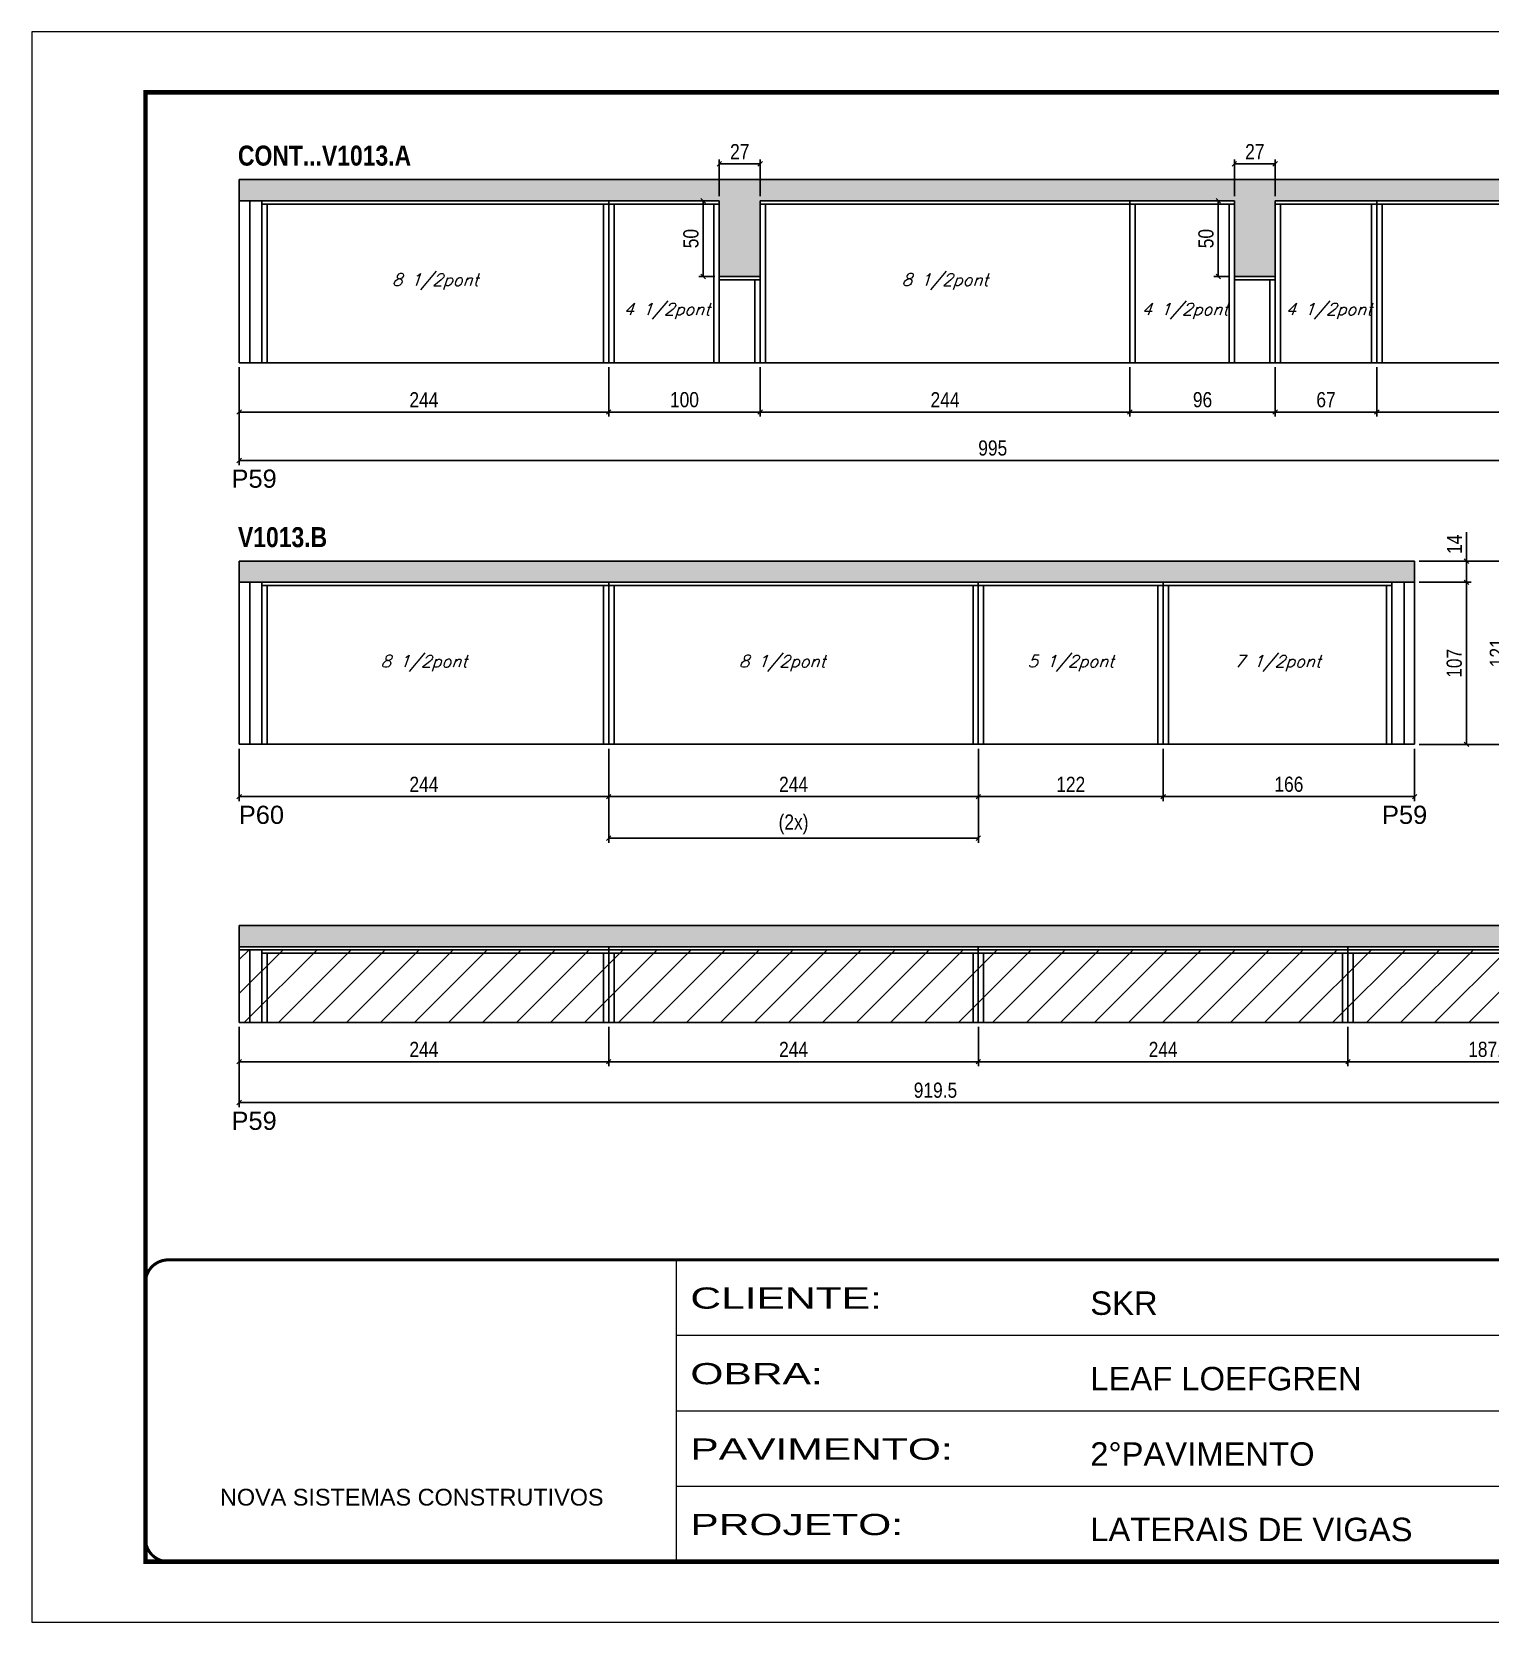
# Model space of a CAD drawing. Extents: x 3309 to 9563, y -2522 to 14608.
# Drawn here: x 8078 to 9041, y 10112 to 11162 of the extents above; entities that cross this region are included whole.
import ezdxf

# ---------------------------------------------------------------- set-up
doc = ezdxf.new("R2010")
doc.units = 0
doc.linetypes.add('CONTINUO', pattern=[0])
doc.linetypes.add('DASHED', pattern=[0.75, 0.5, -0.25])
for name, color, linetype in [('5', 5, 'Continuous'), ('COTA', 241, 'Continuous'), ('NOMENCLATURA', 7, 'Continuous'), ('Painéis', 200, 'Continuous'), ('SARR_2.2x7', 40, 'Continuous'), ('SARR_3.5x7', 81, 'Continuous'), ('texto', 7, 'Continuous')]:
    doc.layers.add(name, color=color, linetype=linetype)
for name, color, linetype, lineweight in [('Folhas', 255, 'Continuous', 9), ('Hachura', 251, 'Continuous', 9), ('SARRAFO DE PRESSAO', 251, 'DASHED', 9)]:
    doc.layers.add(name, color=color, linetype=linetype, lineweight=lineweight)
doc.styles.add('ARIAL', font='arial.ttf')
doc.styles.add('COTA TECNICA', font='techl___.ttf', dxfattribs={"height": 10})
doc.styles.add('Romans', font='romans.shx')
doc.styles.get("Standard").update_dxf_attribs({"font": 'arial.ttf'})
doc.styles.add('TECNICA', font='techb___.ttf', dxfattribs={"height": 10})
doc.styles.add('Tecnologia', font='')
doc.styles.get('Tecnologia').set_extended_font_data('Forgotten Futurist')
doc.dimstyles.new('PAINEL', dxfattribs={"dimtxt": 10, "dimasz": 3, "dimexe": 3, "dimexo": 3, "dimgap": 3, "dimtad": 1, "dimdec": 1, "dimzin": 12, "dimdsep": 46, "dimtxsty": 'COTA TECNICA', "dimblk1": 'OBLIQUE', "dimblk2": 'OBLIQUE', "dimsah": 1, "dimcen": 0.9, "dimclrd": 4, "dimclre": 4, "dimclrt": 240, "dimadec": 1, "dimazin": 3, "dimtfac": 1, "dimtdec": 1, "dimtmove": 0, "dimatfit": 3, "dimfxl": 1, "dimtolj": 1, "dimtzin": 12, "dimarcsym": 0})

# ---------------------------------------------------------------- blocks, each defined once
blk = doc.blocks.new('9999999999')
at = {"color": 30, "linetype": 'CONTINUO'}
for p, q in [((98564.6, 34230.2), (98564.6, 34429.4)), ((98564.6, 34379.6), (99584, 34379.6)), ((98564.6, 34329.8), (99488, 34329.8)), ((98564.6, 34280), (99488, 34280))]:
    blk.add_line(p, q, dxfattribs=at)
at = {"color": 30, "linetype": 'CONTINUO', "const_width": 2}
blk.add_lwpolyline([(99584, 34230.2), (99584, 34414.4, 0.414214), (99569, 34429.4), (98229, 34429.4, 0.414214), (98214, 34414.4), (98214, 34245.2, 0.414214), (98229, 34230.2), (99584, 34230.2)], format="xyb", dxfattribs=at)
at = {"layer": 'Folhas'}
blk.add_lwpolyline([(98139, 34190.2), (99624, 34190.2), (99624, 35240.2), (98139, 35240.2)], close=True, dxfattribs=at)
at = {"layer": 'Folhas', "color": 30, "const_width": 3}
blk.add_lwpolyline([(98214, 34230.2), (99584, 34230.2), (99584, 35200.2), (98214, 35200.2)], close=True, dxfattribs=at)
at = {"color": 7, "linetype": 'Continuous', "ltscale": 5, "style": 'ARIAL'}
for s, height, p in [('SKR', 15.48, (98837.7, 34393.1)), ('LEAF LOEFGREN', 15.483, (98837.7, 34343.3)), ('2°PAVIMENTO', 15.483, (98837.7, 34293.5)), ('NOVA SISTEMAS CONSTRUTIVOS', 11.059, (98263.2, 34267.2)), ('LATERAIS DE VIGAS', 15.483, (98837.7, 34243.7))]:
    blk.add_text(s, height=height, dxfattribs=at).set_placement(p)
at = {"layer": 'Folhas', "color": 7, "style": 'Tecnologia', "width": 1.5}
for s, p in [('CLIENTE:', (98573.7, 34397.2)), ('OBRA:', (98573.7, 34347.3)), ('PAVIMENTO:', (98573.7, 34297.5)), ('PROJETO:', (98573.7, 34247.7))]:
    blk.add_text(s, height=14, dxfattribs=at).set_placement(p)
blk = doc.blocks.new('_Oblique')
at = {"color": 0, "linetype": 'ByBlock', "lineweight": -2}
blk.add_line((-0.5, -0.5), (0.5, 0.5), dxfattribs=at)
blk = doc.blocks.new('*D434')
at = {"layer": 'COTA', "color": 4, "lineweight": -2, "transparency": 16777216}
for p, q in [((8214.7, 10940.7), (8214.7, 10908.1)), ((8458.7, 10940.7), (8458.7, 10908.1)), ((8214.7, 10911.1), (8458.7, 10911.1))]:
    blk.add_line(p, q, dxfattribs=at)
at = {"layer": 'Defpoints', "color": 0, "transparency": 16777216}
for p in [(8214.7, 10943.7), (8458.7, 10943.7), (8458.7, 10911.1)]:
    blk.add_point(p, dxfattribs=at)
at = {"layer": 'COTA', "color": 4, "lineweight": -2, "transparency": 16777216, "xscale": 3, "yscale": 3, "zscale": 3, "rotation": 180}
blk.add_blockref('_Oblique', (8214.7, 10911.1), dxfattribs=at)
at = {"layer": 'COTA', "color": 4, "lineweight": -2, "transparency": 16777216, "xscale": 3, "yscale": 3, "zscale": 3}
blk.add_blockref('_Oblique', (8458.7, 10911.1), dxfattribs=at)
at = {"layer": 'COTA', "color": 240, "transparency": 16777216, "insert": (8336.7, 10919.2), "char_height": 10, "attachment_point": 5, "style": 'COTA TECNICA'}
blk.add_mtext('\\A1;244', dxfattribs=at)
blk = doc.blocks.new('*D435')
at = {"layer": 'COTA', "color": 4, "lineweight": -2, "transparency": 16777216}
for p, q in [((8458.7, 10940.7), (8458.7, 10908.1)), ((8558.7, 10940.7), (8558.7, 10908.1)), ((8458.7, 10911.1), (8558.7, 10911.1))]:
    blk.add_line(p, q, dxfattribs=at)
at = {"layer": 'Defpoints', "color": 0, "transparency": 16777216}
for p in [(8458.7, 10943.7), (8558.7, 10943.7), (8558.7, 10911.1)]:
    blk.add_point(p, dxfattribs=at)
at = {"layer": 'COTA', "color": 4, "lineweight": -2, "transparency": 16777216, "xscale": 3, "yscale": 3, "zscale": 3, "rotation": 180}
blk.add_blockref('_Oblique', (8458.7, 10911.1), dxfattribs=at)
at = {"layer": 'COTA', "color": 4, "lineweight": -2, "transparency": 16777216, "xscale": 3, "yscale": 3, "zscale": 3}
blk.add_blockref('_Oblique', (8558.7, 10911.1), dxfattribs=at)
at = {"layer": 'COTA', "color": 240, "transparency": 16777216, "insert": (8508.7, 10919.2), "char_height": 10, "attachment_point": 5, "style": 'COTA TECNICA'}
blk.add_mtext('\\A1;100', dxfattribs=at)
blk = doc.blocks.new('*D436')
at = {"layer": 'COTA', "color": 4, "lineweight": -2, "transparency": 16777216}
for p, q in [((8558.7, 10940.7), (8558.7, 10908.1)), ((8802.7, 10940.7), (8802.7, 10908.1)), ((8558.7, 10911.1), (8802.7, 10911.1))]:
    blk.add_line(p, q, dxfattribs=at)
at = {"layer": 'Defpoints', "color": 0, "transparency": 16777216}
for p in [(8558.7, 10943.7), (8802.7, 10943.7), (8802.7, 10911.1)]:
    blk.add_point(p, dxfattribs=at)
at = {"layer": 'COTA', "color": 4, "lineweight": -2, "transparency": 16777216, "xscale": 3, "yscale": 3, "zscale": 3, "rotation": 180}
blk.add_blockref('_Oblique', (8558.7, 10911.1), dxfattribs=at)
at = {"layer": 'COTA', "color": 4, "lineweight": -2, "transparency": 16777216, "xscale": 3, "yscale": 3, "zscale": 3}
blk.add_blockref('_Oblique', (8802.7, 10911.1), dxfattribs=at)
at = {"layer": 'COTA', "color": 240, "transparency": 16777216, "insert": (8680.7, 10919.2), "char_height": 10, "attachment_point": 5, "style": 'COTA TECNICA'}
blk.add_mtext('\\A1;244', dxfattribs=at)
blk = doc.blocks.new('*D437')
at = {"layer": 'COTA', "color": 4, "lineweight": -2, "transparency": 16777216}
for p, q in [((8802.7, 10940.7), (8802.7, 10908.1)), ((8898.7, 10940.7), (8898.7, 10908.1)), ((8802.7, 10911.1), (8898.7, 10911.1))]:
    blk.add_line(p, q, dxfattribs=at)
at = {"layer": 'Defpoints', "color": 0, "transparency": 16777216}
for p in [(8802.7, 10943.7), (8898.7, 10943.7), (8898.7, 10911.1)]:
    blk.add_point(p, dxfattribs=at)
at = {"layer": 'COTA', "color": 4, "lineweight": -2, "transparency": 16777216, "xscale": 3, "yscale": 3, "zscale": 3, "rotation": 180}
blk.add_blockref('_Oblique', (8802.7, 10911.1), dxfattribs=at)
at = {"layer": 'COTA', "color": 4, "lineweight": -2, "transparency": 16777216, "xscale": 3, "yscale": 3, "zscale": 3}
blk.add_blockref('_Oblique', (8898.7, 10911.1), dxfattribs=at)
at = {"layer": 'COTA', "color": 240, "transparency": 16777216, "insert": (8850.7, 10919.2), "char_height": 10, "attachment_point": 5, "style": 'COTA TECNICA'}
blk.add_mtext('\\A1;96', dxfattribs=at)
blk = doc.blocks.new('*D438')
at = {"layer": 'COTA', "color": 4, "lineweight": -2, "transparency": 16777216}
for p, q in [((8898.7, 10940.7), (8898.7, 10908.1)), ((8965.7, 10940.7), (8965.7, 10908.1)), ((8898.7, 10911.1), (8965.7, 10911.1))]:
    blk.add_line(p, q, dxfattribs=at)
at = {"layer": 'Defpoints', "color": 0, "transparency": 16777216}
for p in [(8898.7, 10943.7), (8965.7, 10943.7), (8965.7, 10911.1)]:
    blk.add_point(p, dxfattribs=at)
at = {"layer": 'COTA', "color": 4, "lineweight": -2, "transparency": 16777216, "xscale": 3, "yscale": 3, "zscale": 3, "rotation": 180}
blk.add_blockref('_Oblique', (8898.7, 10911.1), dxfattribs=at)
at = {"layer": 'COTA', "color": 4, "lineweight": -2, "transparency": 16777216, "xscale": 3, "yscale": 3, "zscale": 3}
blk.add_blockref('_Oblique', (8965.7, 10911.1), dxfattribs=at)
at = {"layer": 'COTA', "color": 240, "transparency": 16777216, "insert": (8932.2, 10919.2), "char_height": 10, "attachment_point": 5, "style": 'COTA TECNICA'}
blk.add_mtext('\\A1;67', dxfattribs=at)
blk = doc.blocks.new('*D439')
at = {"layer": 'COTA', "color": 4, "lineweight": -2, "transparency": 16777216}
for p, q in [((8965.7, 10940.7), (8965.7, 10908.1)), ((9209.7, 10940.7), (9209.7, 10908.1)), ((8965.7, 10911.1), (9209.7, 10911.1))]:
    blk.add_line(p, q, dxfattribs=at)
at = {"layer": 'Defpoints', "color": 0, "transparency": 16777216}
for p in [(8965.7, 10943.7), (9209.7, 10943.7), (9209.7, 10911.1)]:
    blk.add_point(p, dxfattribs=at)
at = {"layer": 'COTA', "color": 4, "lineweight": -2, "transparency": 16777216, "xscale": 3, "yscale": 3, "zscale": 3, "rotation": 180}
blk.add_blockref('_Oblique', (8965.7, 10911.1), dxfattribs=at)
at = {"layer": 'COTA', "color": 4, "lineweight": -2, "transparency": 16777216, "xscale": 3, "yscale": 3, "zscale": 3}
blk.add_blockref('_Oblique', (9209.7, 10911.1), dxfattribs=at)
at = {"layer": 'COTA', "color": 240, "transparency": 16777216, "insert": (9087.7, 10919.2), "char_height": 10, "attachment_point": 5, "style": 'COTA TECNICA'}
blk.add_mtext('\\A1;244', dxfattribs=at)
blk = doc.blocks.new('*D440')
at = {"layer": 'COTA', "color": 4, "lineweight": -2, "transparency": 16777216}
for p, q in [((8214.7, 10940.7), (8214.7, 10876.1)), ((9209.7, 10940.7), (9209.7, 10876.1)), ((9209.7, 10879.1), (8214.7, 10879.1))]:
    blk.add_line(p, q, dxfattribs=at)
at = {"layer": 'Defpoints', "color": 0, "transparency": 16777216}
for p in [(8214.7, 10943.7), (9209.7, 10943.7), (8214.7, 10879.1)]:
    blk.add_point(p, dxfattribs=at)
at = {"layer": 'COTA', "color": 4, "lineweight": -2, "transparency": 16777216, "xscale": 3, "yscale": 3, "zscale": 3, "rotation": 180}
blk.add_blockref('_Oblique', (8214.7, 10879.1), dxfattribs=at)
at = {"layer": 'COTA', "color": 4, "lineweight": -2, "transparency": 16777216, "xscale": 3, "yscale": 3, "zscale": 3}
blk.add_blockref('_Oblique', (9209.7, 10879.1), dxfattribs=at)
at = {"layer": 'COTA', "color": 240, "transparency": 16777216, "insert": (8712.2, 10887.3), "char_height": 10, "attachment_point": 5, "style": 'COTA TECNICA'}
blk.add_mtext('\\A1;995', dxfattribs=at)
blk = doc.blocks.new('*D444')
at = {"layer": 'COTA', "color": 4, "lineweight": -2, "transparency": 16777216}
for p, q in [((8531.7, 11053.6), (8531.7, 11077.9)), ((8558.7, 11053.6), (8558.7, 11077.9)), ((8531.7, 11074.9), (8558.7, 11074.9))]:
    blk.add_line(p, q, dxfattribs=at)
at = {"layer": 'Defpoints', "color": 0, "transparency": 16777216}
for p in [(8558.7, 11074.9), (8531.7, 11050.6), (8558.7, 11050.6)]:
    blk.add_point(p, dxfattribs=at)
at = {"layer": 'COTA', "color": 4, "lineweight": -2, "transparency": 16777216, "xscale": 3, "yscale": 3, "zscale": 3, "rotation": 180}
blk.add_blockref('_Oblique', (8531.7, 11074.9), dxfattribs=at)
at = {"layer": 'COTA', "color": 4, "lineweight": -2, "transparency": 16777216, "xscale": 3, "yscale": 3, "zscale": 3}
blk.add_blockref('_Oblique', (8558.7, 11074.9), dxfattribs=at)
at = {"layer": 'COTA', "color": 240, "transparency": 16777216, "insert": (8545.2, 11083), "char_height": 10, "attachment_point": 5, "style": 'COTA TECNICA'}
blk.add_mtext('\\A1;27', dxfattribs=at)
blk = doc.blocks.new('*D445')
at = {"layer": 'COTA', "color": 4, "lineweight": -2, "transparency": 16777216}
for p, q in [((8528.7, 11050.6), (8518.1, 11050.6)), ((8521.1, 11050.6), (8521.1, 11000.6)), ((8528.7, 11000.6), (8518.1, 11000.6))]:
    blk.add_line(p, q, dxfattribs=at)
at = {"layer": 'Defpoints', "color": 0, "transparency": 16777216}
for p in [(8531.7, 11050.6), (8521.1, 11000.6), (8531.7, 11000.6)]:
    blk.add_point(p, dxfattribs=at)
at = {"layer": 'COTA', "color": 4, "lineweight": -2, "transparency": 16777216, "xscale": 3, "yscale": 3, "zscale": 3}
for p, rotation in [((8521.1, 11050.6), 90), ((8521.1, 11000.6), 270)]:
    blk.add_blockref('_Oblique', p, dxfattribs=dict(at, rotation=rotation))
at = {"layer": 'COTA', "color": 240, "transparency": 16777216, "insert": (8513, 11025.6), "char_height": 10, "attachment_point": 5, "rotation": 90, "style": 'COTA TECNICA'}
blk.add_mtext('\\A1;50', dxfattribs=at)
blk = doc.blocks.new('*D446')
at = {"layer": 'COTA', "color": 4, "lineweight": -2, "transparency": 16777216}
for p, q in [((8871.7, 11053.6), (8871.7, 11077.9)), ((8898.7, 11053.6), (8898.7, 11077.9)), ((8871.7, 11074.9), (8898.7, 11074.9))]:
    blk.add_line(p, q, dxfattribs=at)
at = {"layer": 'Defpoints', "color": 0, "transparency": 16777216}
for p in [(8898.7, 11074.9), (8871.7, 11050.6), (8898.7, 11050.6)]:
    blk.add_point(p, dxfattribs=at)
at = {"layer": 'COTA', "color": 4, "lineweight": -2, "transparency": 16777216, "xscale": 3, "yscale": 3, "zscale": 3, "rotation": 180}
blk.add_blockref('_Oblique', (8871.7, 11074.9), dxfattribs=at)
at = {"layer": 'COTA', "color": 4, "lineweight": -2, "transparency": 16777216, "xscale": 3, "yscale": 3, "zscale": 3}
blk.add_blockref('_Oblique', (8898.7, 11074.9), dxfattribs=at)
at = {"layer": 'COTA', "color": 240, "transparency": 16777216, "insert": (8885.2, 11083), "char_height": 10, "attachment_point": 5, "style": 'COTA TECNICA'}
blk.add_mtext('\\A1;27', dxfattribs=at)
blk = doc.blocks.new('*D447')
at = {"layer": 'COTA', "color": 4, "lineweight": -2, "transparency": 16777216}
for p, q in [((8868.7, 11050.6), (8858.1, 11050.6)), ((8861.1, 11050.6), (8861.1, 11000.6)), ((8868.7, 11000.6), (8858.1, 11000.6))]:
    blk.add_line(p, q, dxfattribs=at)
at = {"layer": 'Defpoints', "color": 0, "transparency": 16777216}
for p in [(8871.7, 11050.6), (8861.1, 11000.6), (8871.7, 11000.6)]:
    blk.add_point(p, dxfattribs=at)
at = {"layer": 'COTA', "color": 4, "lineweight": -2, "transparency": 16777216, "xscale": 3, "yscale": 3, "zscale": 3}
for p, rotation in [((8861.1, 11050.6), 90), ((8861.1, 11000.6), 270)]:
    blk.add_blockref('_Oblique', p, dxfattribs=dict(at, rotation=rotation))
at = {"layer": 'COTA', "color": 240, "transparency": 16777216, "insert": (8853, 11025.6), "char_height": 10, "attachment_point": 5, "rotation": 90, "style": 'COTA TECNICA'}
blk.add_mtext('\\A1;50', dxfattribs=at)
blk = doc.blocks.new('*D448')
at = {"layer": 'COTA', "color": 4, "linetype": 'ByBlock', "lineweight": -2, "transparency": 16777216}
for p, q in [((8214.7, 10688.7), (8214.7, 10654.2)), ((8458.7, 10688.7), (8458.7, 10654.2)), ((8458.7, 10657.2), (8214.7, 10657.2))]:
    blk.add_line(p, q, dxfattribs=at)
at = {"layer": 'Defpoints', "color": 0, "linetype": 'ByBlock', "transparency": 16777216}
for p in [(8214.7, 10691.7), (8458.7, 10691.7), (8214.7, 10657.2)]:
    blk.add_point(p, dxfattribs=at)
at = {"layer": 'COTA', "color": 4, "linetype": 'ByBlock', "lineweight": -2, "transparency": 16777216, "xscale": 3, "yscale": 3, "zscale": 3, "rotation": 180}
blk.add_blockref('_Oblique', (8214.7, 10657.2), dxfattribs=at)
at = {"layer": 'COTA', "color": 4, "linetype": 'ByBlock', "lineweight": -2, "transparency": 16777216, "xscale": 3, "yscale": 3, "zscale": 3}
blk.add_blockref('_Oblique', (8458.7, 10657.2), dxfattribs=at)
at = {"layer": 'COTA', "color": 240, "linetype": 'ByBlock', "transparency": 16777216, "insert": (8336.7, 10665.3), "char_height": 10, "attachment_point": 5, "style": 'COTA TECNICA'}
blk.add_mtext('\\A1;244', dxfattribs=at)
blk = doc.blocks.new('*D449')
at = {"layer": 'COTA', "color": 4, "lineweight": -2, "transparency": 16777216}
for p, q in [((8458.7, 10688.7), (8458.7, 10654.2)), ((8702.7, 10688.7), (8702.7, 10654.2)), ((8458.7, 10657.2), (8702.7, 10657.2))]:
    blk.add_line(p, q, dxfattribs=at)
at = {"layer": 'Defpoints', "color": 0, "transparency": 16777216}
for p in [(8458.7, 10691.7, 0), (8702.7, 10691.7, 0), (8702.7, 10657.2)]:
    blk.add_point(p, dxfattribs=at)
at = {"layer": 'COTA', "color": 4, "lineweight": -2, "transparency": 16777216, "xscale": 3, "yscale": 3, "zscale": 3, "rotation": 180}
blk.add_blockref('_Oblique', (8458.7, 10657.2), dxfattribs=at)
at = {"layer": 'COTA', "color": 4, "lineweight": -2, "transparency": 16777216, "xscale": 3, "yscale": 3, "zscale": 3}
blk.add_blockref('_Oblique', (8702.7, 10657.2), dxfattribs=at)
at = {"layer": 'COTA', "color": 240, "transparency": 16777216, "insert": (8580.7, 10665.3), "char_height": 10, "attachment_point": 5, "style": 'COTA TECNICA'}
blk.add_mtext('\\A1;244', dxfattribs=at)
blk = doc.blocks.new('*D450')
at = {"layer": 'COTA', "color": 4, "lineweight": -2, "transparency": 16777216}
for p, q in [((8993.7, 10812.7), (9056.4, 10812.7)), ((9053.4, 10812.7), (9053.4, 10691.7)), ((8993.7, 10691.7), (9056.4, 10691.7))]:
    blk.add_line(p, q, dxfattribs=at)
at = {"layer": 'Defpoints', "color": 0, "transparency": 16777216}
for p in [(8990.7, 10812.7, 0), (8990.7, 10691.7, 0), (9053.4, 10691.7)]:
    blk.add_point(p, dxfattribs=at)
at = {"layer": 'COTA', "color": 4, "lineweight": -2, "transparency": 16777216, "xscale": 3, "yscale": 3, "zscale": 3}
for p, rotation in [((9053.4, 10812.7), 90), ((9053.4, 10691.7), 270)]:
    blk.add_blockref('_Oblique', p, dxfattribs=dict(at, rotation=rotation))
at = {"layer": 'COTA', "color": 240, "transparency": 16777216, "insert": (9045.3, 10752.2), "char_height": 10, "attachment_point": 5, "rotation": 90, "style": 'COTA TECNICA'}
blk.add_mtext('\\A1;121', dxfattribs=at)
blk = doc.blocks.new('*D451')
at = {"layer": 'COTA', "color": 4, "lineweight": -2, "transparency": 16777216}
for p, q in [((8702.7, 10688.7), (8702.7, 10654.2)), ((8824.7, 10688.7), (8824.7, 10654.2)), ((8702.7, 10657.2), (8824.7, 10657.2))]:
    blk.add_line(p, q, dxfattribs=at)
at = {"layer": 'Defpoints', "color": 0, "transparency": 16777216}
for p in [(8702.7, 10691.7, 0), (8824.7, 10691.7, 0), (8824.7, 10657.2)]:
    blk.add_point(p, dxfattribs=at)
at = {"layer": 'COTA', "color": 4, "lineweight": -2, "transparency": 16777216, "xscale": 3, "yscale": 3, "zscale": 3, "rotation": 180}
blk.add_blockref('_Oblique', (8702.7, 10657.2), dxfattribs=at)
at = {"layer": 'COTA', "color": 4, "lineweight": -2, "transparency": 16777216, "xscale": 3, "yscale": 3, "zscale": 3}
blk.add_blockref('_Oblique', (8824.7, 10657.2), dxfattribs=at)
at = {"layer": 'COTA', "color": 240, "transparency": 16777216, "insert": (8763.7, 10665.3), "char_height": 10, "attachment_point": 5, "style": 'COTA TECNICA'}
blk.add_mtext('\\A1;122', dxfattribs=at)
blk = doc.blocks.new('*D452')
at = {"layer": 'COTA', "color": 4, "lineweight": -2, "transparency": 16777216}
for p, q in [((8993.7, 10798.7), (9028, 10798.7)), ((9025, 10798.7), (9025, 10691.7)), ((8993.7, 10691.7), (9028, 10691.7))]:
    blk.add_line(p, q, dxfattribs=at)
at = {"layer": 'Defpoints', "color": 0, "transparency": 16777216}
for p in [(8990.7, 10798.7, 0), (8990.7, 10691.7, 0), (9025, 10691.7)]:
    blk.add_point(p, dxfattribs=at)
at = {"layer": 'COTA', "color": 4, "lineweight": -2, "transparency": 16777216, "xscale": 3, "yscale": 3, "zscale": 3}
for p, rotation in [((9025, 10798.7), 90), ((9025, 10691.7), 270)]:
    blk.add_blockref('_Oblique', p, dxfattribs=dict(at, rotation=rotation))
at = {"layer": 'COTA', "color": 240, "transparency": 16777216, "insert": (9016.9, 10745.2), "char_height": 10, "attachment_point": 5, "rotation": 90, "style": 'COTA TECNICA'}
blk.add_mtext('\\A1;107', dxfattribs=at)
blk = doc.blocks.new('*D453')
at = {"layer": 'COTA', "color": 4, "lineweight": -2, "transparency": 16777216}
for p, q in [((9025, 10812.7), (9025, 10831.8)), ((8993.7, 10812.7), (9028, 10812.7)), ((9025, 10798.7), (9025, 10812.7)), ((8993.7, 10798.7), (9028, 10798.7))]:
    blk.add_line(p, q, dxfattribs=at)
at = {"layer": 'Defpoints', "color": 0, "transparency": 16777216}
for p in [(8990.7, 10812.7, 0), (9025, 10812.7), (8990.7, 10798.7, 0)]:
    blk.add_point(p, dxfattribs=at)
at = {"layer": 'COTA', "color": 4, "lineweight": -2, "transparency": 16777216, "xscale": 3, "yscale": 3, "zscale": 3}
for p, rotation in [((9025, 10812.7), 90), ((9025, 10798.7), 270)]:
    blk.add_blockref('_Oblique', p, dxfattribs=dict(at, rotation=rotation))
at = {"layer": 'COTA', "color": 240, "transparency": 16777216, "insert": (9017, 10823.8), "char_height": 10, "attachment_point": 5, "rotation": 90, "style": 'COTA TECNICA'}
blk.add_mtext('\\A1;14', dxfattribs=at)
blk = doc.blocks.new('*D454')
at = {"layer": 'COTA', "color": 4, "lineweight": -2, "transparency": 16777216}
for p, q in [((8458.7, 10688.7), (8458.7, 10626.7)), ((8702.7, 10688.7), (8702.7, 10626.7)), ((8458.7, 10629.7), (8702.7, 10629.7))]:
    blk.add_line(p, q, dxfattribs=at)
at = {"layer": 'Defpoints', "color": 0, "transparency": 16777216}
for p in [(8458.7, 10691.7), (8702.7, 10691.7), (8702.7, 10629.7)]:
    blk.add_point(p, dxfattribs=at)
at = {"layer": 'COTA', "color": 4, "lineweight": -2, "transparency": 16777216, "xscale": 3, "yscale": 3, "zscale": 3, "rotation": 180}
blk.add_blockref('_Oblique', (8458.7, 10629.7), dxfattribs=at)
at = {"layer": 'COTA', "color": 4, "lineweight": -2, "transparency": 16777216, "xscale": 3, "yscale": 3, "zscale": 3}
blk.add_blockref('_Oblique', (8702.7, 10629.7), dxfattribs=at)
at = {"layer": 'COTA', "color": 240, "transparency": 16777216, "insert": (8580.7, 10638.9), "char_height": 10, "attachment_point": 5, "style": 'COTA TECNICA'}
blk.add_mtext('\\A1;(2x)', dxfattribs=at)
blk = doc.blocks.new('*D455')
at = {"layer": 'COTA', "color": 4, "lineweight": -2, "transparency": 16777216}
for p, q in [((8824.7, 10688.7), (8824.7, 10654.2)), ((8990.7, 10688.7), (8990.7, 10654.2)), ((8824.7, 10657.2), (8990.7, 10657.2))]:
    blk.add_line(p, q, dxfattribs=at)
at = {"layer": 'Defpoints', "color": 0, "transparency": 16777216}
for p in [(8824.7, 10691.7), (8990.7, 10691.7), (8990.7, 10657.2)]:
    blk.add_point(p, dxfattribs=at)
at = {"layer": 'COTA', "color": 4, "lineweight": -2, "transparency": 16777216, "xscale": 3, "yscale": 3, "zscale": 3, "rotation": 180}
blk.add_blockref('_Oblique', (8824.7, 10657.2), dxfattribs=at)
at = {"layer": 'COTA', "color": 4, "lineweight": -2, "transparency": 16777216, "xscale": 3, "yscale": 3, "zscale": 3}
blk.add_blockref('_Oblique', (8990.7, 10657.2), dxfattribs=at)
at = {"layer": 'COTA', "color": 240, "transparency": 16777216, "insert": (8907.7, 10665.3), "char_height": 10, "attachment_point": 5, "style": 'COTA TECNICA'}
blk.add_mtext('\\A1;166', dxfattribs=at)
blk = doc.blocks.new('*D456')
at = {"layer": 'COTA', "color": 4, "linetype": 'ByBlock', "lineweight": -2, "transparency": 16777216}
for p, q in [((8214.7, 10505.1), (8214.7, 10479.2)), ((8458.7, 10505.1), (8458.7, 10479.2)), ((8458.7, 10482.2), (8214.7, 10482.2))]:
    blk.add_line(p, q, dxfattribs=at)
at = {"layer": 'Defpoints', "color": 0, "linetype": 'ByBlock', "transparency": 16777216}
for p in [(8214.7, 10508.1), (8458.7, 10508.1), (8214.7, 10482.2)]:
    blk.add_point(p, dxfattribs=at)
at = {"layer": 'COTA', "color": 4, "linetype": 'ByBlock', "lineweight": -2, "transparency": 16777216, "xscale": 3, "yscale": 3, "zscale": 3, "rotation": 180}
blk.add_blockref('_Oblique', (8214.7, 10482.2), dxfattribs=at)
at = {"layer": 'COTA', "color": 4, "linetype": 'ByBlock', "lineweight": -2, "transparency": 16777216, "xscale": 3, "yscale": 3, "zscale": 3}
blk.add_blockref('_Oblique', (8458.7, 10482.2), dxfattribs=at)
at = {"layer": 'COTA', "color": 240, "linetype": 'ByBlock', "transparency": 16777216, "insert": (8336.7, 10490.3), "char_height": 10, "attachment_point": 5, "style": 'COTA TECNICA'}
blk.add_mtext('\\A1;244', dxfattribs=at)
blk = doc.blocks.new('*D457')
at = {"layer": 'COTA', "color": 4, "lineweight": -2, "transparency": 16777216}
for p, q in [((8458.7, 10505.1), (8458.7, 10479.2)), ((8702.7, 10505.1), (8702.7, 10479.2)), ((8458.7, 10482.2), (8702.7, 10482.2))]:
    blk.add_line(p, q, dxfattribs=at)
at = {"layer": 'Defpoints', "color": 0, "transparency": 16777216}
for p in [(8458.7, 10508.1, 0), (8702.7, 10508.1, 0), (8702.7, 10482.2)]:
    blk.add_point(p, dxfattribs=at)
at = {"layer": 'COTA', "color": 4, "lineweight": -2, "transparency": 16777216, "xscale": 3, "yscale": 3, "zscale": 3, "rotation": 180}
blk.add_blockref('_Oblique', (8458.7, 10482.2), dxfattribs=at)
at = {"layer": 'COTA', "color": 4, "lineweight": -2, "transparency": 16777216, "xscale": 3, "yscale": 3, "zscale": 3}
blk.add_blockref('_Oblique', (8702.7, 10482.2), dxfattribs=at)
at = {"layer": 'COTA', "color": 240, "transparency": 16777216, "insert": (8580.7, 10490.3), "char_height": 10, "attachment_point": 5, "style": 'COTA TECNICA'}
blk.add_mtext('\\A1;244', dxfattribs=at)
blk = doc.blocks.new('*D479')
at = {"layer": 'COTA', "color": 4, "lineweight": -2, "transparency": 16777216}
for p, q in [((8702.7, 10505.1), (8702.7, 10479.2)), ((8946.7, 10505.1), (8946.7, 10479.2)), ((8702.7, 10482.2), (8946.7, 10482.2))]:
    blk.add_line(p, q, dxfattribs=at)
at = {"layer": 'Defpoints', "color": 0, "transparency": 16777216}
for p in [(8702.7, 10508.1, 0), (8946.7, 10508.1, 0), (8946.7, 10482.2)]:
    blk.add_point(p, dxfattribs=at)
at = {"layer": 'COTA', "color": 4, "lineweight": -2, "transparency": 16777216, "xscale": 3, "yscale": 3, "zscale": 3, "rotation": 180}
blk.add_blockref('_Oblique', (8702.7, 10482.2), dxfattribs=at)
at = {"layer": 'COTA', "color": 4, "lineweight": -2, "transparency": 16777216, "xscale": 3, "yscale": 3, "zscale": 3}
blk.add_blockref('_Oblique', (8946.7, 10482.2), dxfattribs=at)
at = {"layer": 'COTA', "color": 240, "transparency": 16777216, "insert": (8824.7, 10490.3), "char_height": 10, "attachment_point": 5, "style": 'COTA TECNICA'}
blk.add_mtext('\\A1;244', dxfattribs=at)
blk = doc.blocks.new('*D482')
at = {"layer": 'COTA', "color": 4, "lineweight": -2, "transparency": 16777216}
for p, q in [((8214.7, 10505.1), (8214.7, 10452.2)), ((9134.2, 10505.1), (9134.2, 10452.2)), ((9134.2, 10455.2), (8214.7, 10455.2))]:
    blk.add_line(p, q, dxfattribs=at)
at = {"layer": 'Defpoints', "color": 0, "transparency": 16777216}
for p in [(8214.7, 10508.1), (9134.2, 10508.1), (8214.7, 10455.2)]:
    blk.add_point(p, dxfattribs=at)
at = {"layer": 'COTA', "color": 4, "lineweight": -2, "transparency": 16777216, "xscale": 3, "yscale": 3, "zscale": 3, "rotation": 180}
blk.add_blockref('_Oblique', (8214.7, 10455.2), dxfattribs=at)
at = {"layer": 'COTA', "color": 4, "lineweight": -2, "transparency": 16777216, "xscale": 3, "yscale": 3, "zscale": 3}
blk.add_blockref('_Oblique', (9134.2, 10455.2), dxfattribs=at)
at = {"layer": 'COTA', "color": 240, "transparency": 16777216, "insert": (8674.4, 10463.3), "char_height": 10, "attachment_point": 5, "style": 'COTA TECNICA'}
blk.add_mtext('\\A1;919.5', dxfattribs=at)
blk = doc.blocks.new('*D483')
at = {"layer": 'COTA', "color": 4, "lineweight": -2, "transparency": 16777216}
for p, q in [((8946.7, 10505.1), (8946.7, 10479.2)), ((9134.2, 10505.1), (9134.2, 10479.2)), ((8946.7, 10482.2), (9134.2, 10482.2))]:
    blk.add_line(p, q, dxfattribs=at)
at = {"layer": 'Defpoints', "color": 0, "transparency": 16777216}
for p in [(8946.7, 10508.1), (9134.2, 10508.1), (9134.2, 10482.2)]:
    blk.add_point(p, dxfattribs=at)
at = {"layer": 'COTA', "color": 4, "lineweight": -2, "transparency": 16777216, "xscale": 3, "yscale": 3, "zscale": 3, "rotation": 180}
blk.add_blockref('_Oblique', (8946.7, 10482.2), dxfattribs=at)
at = {"layer": 'COTA', "color": 4, "lineweight": -2, "transparency": 16777216, "xscale": 3, "yscale": 3, "zscale": 3}
blk.add_blockref('_Oblique', (9134.2, 10482.2), dxfattribs=at)
at = {"layer": 'COTA', "color": 240, "transparency": 16777216, "insert": (9040.4, 10490.3), "char_height": 10, "attachment_point": 5, "style": 'COTA TECNICA'}
blk.add_mtext('\\A1;187.5', dxfattribs=at)

msp = doc.modelspace()

# ---------------------------------------------------------------- hatches: boundary and pattern name
at = {"layer": 'COTA'}
h = msp.add_hatch(dxfattribs=at)
h.set_pattern_fill('AR-CONC', color=256, scale=0.03)
h.set_pattern_definition([(50, (-106.5295, 0), (5.4655401, -0.4781726), [0.5715, -6.2865]), (355, (-106.5295, 0), (-1.0573026, 5.7317054), [0.4572, -5.0292175]), (100.451445, (-106.074, -0.04), (4.4082374, 5.2535326), [0.4857003, -5.3427073]), (46.1842, (-106.5295, 1.524), (8.1323712, -1.2612698), [0.85725, -9.42975]), (96.63556, (-105.852, 1.419), (7.122124, 7.4227837), [0.7285507, -8.0140682]), (351.18415, (-106.5295, 1.524), (7.122124, 7.4227837), [0.685799, -7.543792]), (21, (-105.7675, 1.143), (4.5484317, -3.067956), [0.5715, -6.2865]), (326, (-105.7675, 1.143), (1.8540609, 5.525639), [0.4572, -5.0292]), (71.451445, (-105.3884, 0.8873), (6.4024926, 2.457683), [0.4857003, -5.3426981]), (37.5, (-106.5295, 0), (0.0926581, 2.53665117), [0, -4.96824, 0, -5.1054, 0, -5.04825]), (7.5, (-106.5295, 0), (2.0045899, 3.00541724), [0, -2.91084, 0, -4.85394, 0, -1.92405]), (327.5, (-108.2287, 0), (4.06771786, -0.17186232), [0, -1.905, 0, -5.9436, 0, -7.8867]), (317.5, (-108.9907, 0), (4.4438754, 0.7627947), [0, -2.4765, 0, -3.94716, 0, -5.6007])])
h.paths.add_polyline_path([(8871.69, 11000.62), (8898.69, 11000.62), (8898.69, 11050.62), (9209.69, 11050.62), (9209.69, 11064.62), (8214.69, 11064.62), (8214.69, 11050.62), (8531.69, 11050.62), (8531.69, 11000.62), (8558.69, 11000.62), (8558.69, 11050.62), (8871.69, 11050.62)])
h = msp.add_hatch(dxfattribs=at)
h.set_pattern_fill('AR-CONC', color=256, scale=0.03)
h.set_pattern_definition([(50, (1287.946, -2463.291), (5.4655401, -0.4781726), [0.5715, -6.2865]), (355, (1287.946, -2463.291), (-1.0573026, 5.7317054), [0.4572, -5.0292175]), (100.451445, (1288.4016, -2463.331), (4.4082374, 5.2535326), [0.4857003, -5.3427073]), (46.1842, (1287.946, -2461.767), (8.1323712, -1.2612698), [0.85725, -9.42975]), (96.63556, (1288.624, -2461.872), (7.122124, 7.4227837), [0.7285507, -8.0140682]), (351.18415, (1287.946, -2461.767), (7.122124, 7.4227837), [0.685799, -7.543792]), (21, (1288.708, -2462.148), (4.5484317, -3.067956), [0.5715, -6.2865]), (326, (1288.708, -2462.148), (1.8540609, 5.525639), [0.4572, -5.0292]), (71.451445, (1289.087, -2462.4037), (6.4024926, 2.457683), [0.4857003, -5.3426981]), (37.5, (1287.9462, -2463.291), (0.0926581, 2.53665117), [0, -4.96824, 0, -5.1054, 0, -5.04825]), (7.5, (1287.9462, -2463.291), (2.00458988, 3.00541724), [0, -2.91084, 0, -4.85394, 0, -1.92405]), (327.5, (1286.247, -2463.291), (4.06771786, -0.17186232), [0, -1.905, 0, -5.9436, 0, -7.8867]), (317.5, (1285.485, -2463.291), (4.44387544, 0.7627947), [0, -2.4765, 0, -3.94716, 0, -5.6007])])
h.paths.add_polyline_path([(8214.69, 10812.72), (8214.69, 10798.72), (8990.69, 10798.72), (8990.69, 10812.72)])
h = msp.add_hatch(dxfattribs=at)
h.set_pattern_fill('AR-CONC', color=256, scale=0.03)
h.set_pattern_definition([(50, (1287.946, -2703.8813), (5.4655401, -0.4781726), [0.5715, -6.2865]), (355, (1287.946, -2703.8813), (-1.0573026, 5.7317054), [0.4572, -5.0292175]), (100.451445, (1288.4016, -2703.921), (4.4082374, 5.2535326), [0.4857003, -5.3427073]), (46.1842, (1287.946, -2702.3573), (8.1323712, -1.2612698), [0.85725, -9.42975]), (96.63556, (1288.624, -2702.4624), (7.122124, 7.4227837), [0.7285507, -8.0140682]), (351.18415, (1287.946, -2702.357), (7.122124, 7.4227837), [0.685799, -7.543792]), (21, (1288.708, -2702.7383), (4.5484317, -3.067956), [0.5715, -6.2865]), (326, (1288.708, -2702.7383), (1.8540609, 5.525639), [0.4572, -5.0292]), (71.451445, (1289.087, -2702.994), (6.4024926, 2.457683), [0.4857003, -5.3426981]), (37.5, (1287.9462, -2703.8813), (0.0926581, 2.53665117), [0, -4.96824, 0, -5.1054, 0, -5.04825]), (7.5, (1287.9462, -2703.8813), (2.00458988, 3.00541724), [0, -2.91084, 0, -4.85394, 0, -1.92405]), (327.5, (1286.247, -2703.8813), (4.06771786, -0.17186232), [0, -1.905, 0, -5.9436, 0, -7.8867]), (317.5, (1285.485, -2703.8813), (4.44387544, 0.7627947), [0, -2.4765, 0, -3.94716, 0, -5.6007])])
h.paths.add_polyline_path([(8214.69, 10572.12), (8214.69, 10558.12), (9134.19, 10558.12), (9134.19, 10572.12)])
at = {"layer": 'Hachura'}
h = msp.add_hatch(dxfattribs=at)
h.set_pattern_fill('ANSI31', color=256, scale=5)
h.paths.add_polyline_path([(8214.69, 10556.12), (8214.69, 10508.12), (8458.69, 10508.12), (8458.69, 10556.12)])
h.paths.add_polyline_path([(8458.69, 10556.12), (8458.69, 10508.12), (8702.69, 10508.12), (8702.69, 10556.12)])
h.paths.add_polyline_path([(8702.69, 10556.12), (8702.69, 10508.12), (8946.69, 10508.12), (8946.69, 10556.12)])
h.paths.add_polyline_path([(8946.69, 10556.12), (8946.69, 10508.12), (9134.19, 10508.12), (9134.19, 10556.12)])

# ---------------------------------------------------------------- linework, layer by layer
at = {"layer": 'COTA'}
for p, q in [((8214.69, 11050.62), (8214.69, 11064.62)), ((8214.69, 11064.62), (9209.69, 11064.62)), ((8531.69, 11000.62), (8531.69, 10943.66)), ((8871.69, 11000.62), (8871.69, 10943.66)), ((8214.69, 10798.72), (8214.69, 10812.72)), ((8214.69, 10812.72), (8990.69, 10812.72)), ((8990.69, 10798.72), (8990.69, 10812.72)), ((8214.69, 10558.12), (8214.69, 10572.12)), ((8214.69, 10572.12), (9134.19, 10572.12))]:
    msp.add_line(p, q, dxfattribs=at)
at = {"layer": 'Painéis', "linetype": 'ByBlock'}
for p, q in [((8214.69, 11050.62), (8531.69, 11050.62)), ((8214.69, 10943.66), (8214.69, 11050.62)), ((8458.69, 10943.66), (8458.69, 11050.62)), ((8531.69, 11000.62), (8531.69, 11050.62)), ((8558.69, 10943.66), (8558.69, 11050.62)), ((8558.69, 11050.62), (8871.69, 11050.62)), ((8802.69, 10943.66), (8802.69, 11050.62)), ((8871.69, 11000.62), (8871.69, 11050.62)), ((8898.69, 10943.66), (8898.69, 11050.62)), ((8898.69, 11050.62), (9209.69, 11050.62)), ((8965.69, 10943.66), (8965.69, 11050.62)), ((8531.69, 11000.62), (8558.69, 11000.62)), ((8871.69, 11000.62), (8898.69, 11000.62)), ((9209.69, 10943.66), (8214.69, 10943.66)), ((8990.69, 10798.72), (8214.69, 10798.72)), ((8214.69, 10691.72), (8214.69, 10798.72)), ((8458.69, 10691.72), (8458.69, 10798.72)), ((8702.69, 10691.72), (8702.69, 10798.72)), ((8824.69, 10691.72), (8824.69, 10798.72)), ((8990.69, 10691.72), (8990.69, 10798.72)), ((8990.69, 10691.72), (8214.69, 10691.72)), ((9134.19, 10558.12), (8214.69, 10558.12)), ((8214.69, 10508.12), (8214.69, 10558.12)), ((8458.69, 10508.12), (8458.69, 10558.12)), ((8702.69, 10508.12), (8702.69, 10558.12)), ((8946.69, 10508.12), (8946.69, 10558.12)), ((8214.69, 10508.12), (9134.19, 10508.12))]:
    msp.add_line(p, q, dxfattribs=at)
msp.add_lwpolyline([(8214.69, 10556.12), (9134.19, 10556.12), (9134.19, 10558.12), (8214.69, 10558.12)], close=True, dxfattribs=at)
at = {"layer": 'SARR_2.2x7', "linetype": 'Continuous'}
for p, q in [((8221.69, 10943.66), (8221.69, 11050.62)), ((8458.69, 11048.42), (8229.69, 11048.42)), ((8531.69, 11048.42), (8458.69, 11048.42)), ((8802.69, 11048.42), (8558.69, 11048.42)), ((8871.69, 11048.42), (8802.69, 11048.42)), ((8898.69, 11048.42), (8965.69, 11048.42)), ((8965.69, 11048.42), (9194.69, 11048.42)), ((8558.69, 10998.42), (8531.69, 10998.42)), ((8898.69, 10998.42), (8871.69, 10998.42)), ((8221.69, 10691.72), (8221.69, 10798.72)), ((8458.69, 10796.52), (8229.69, 10796.52)), ((8702.69, 10796.52), (8458.69, 10796.52)), ((8824.69, 10796.52), (8702.69, 10796.52)), ((8975.69, 10796.52), (8824.69, 10796.52)), ((8983.69, 10691.72), (8983.69, 10798.72)), ((8221.69, 10508.12), (8221.69, 10556.12)), ((8458.69, 10553.92), (8229.69, 10553.92)), ((8702.69, 10553.92), (8458.69, 10553.92)), ((8946.69, 10553.92), (8702.69, 10553.92)), ((9119.19, 10553.92), (8946.69, 10553.92))]:
    msp.add_line(p, q, dxfattribs=at)
at = {"layer": 'SARR_3.5x7'}
for p, q in [((8229.69, 11050.62), (8229.69, 10943.66)), ((8233.19, 11048.42), (8233.19, 10943.66)), ((8455.19, 11048.42), (8455.19, 10943.66)), ((8462.19, 11048.42), (8462.19, 10943.66)), ((8528.19, 11048.42), (8528.19, 10943.66)), ((8562.19, 11048.42), (8562.19, 10943.66)), ((8806.19, 11048.42), (8806.19, 10943.66)), ((8868.19, 11048.42), (8868.19, 10943.66)), ((8902.19, 11048.42), (8902.19, 10943.66)), ((8962.19, 11048.42), (8962.19, 10943.66)), ((8969.19, 11048.42), (8969.19, 10943.66)), ((8555.19, 10998.42), (8555.19, 10943.66)), ((8895.19, 10998.42), (8895.19, 10943.66)), ((8229.69, 10798.72), (8229.69, 10691.72)), ((8233.19, 10796.52), (8233.19, 10691.72)), ((8455.19, 10796.52), (8455.19, 10691.72)), ((8462.19, 10796.52), (8462.19, 10691.72)), ((8699.19, 10796.52), (8699.19, 10691.72)), ((8706.19, 10796.52), (8706.19, 10691.72)), ((8821.19, 10796.52), (8821.19, 10691.72)), ((8828.19, 10796.52), (8828.19, 10691.72)), ((8972.19, 10796.52), (8972.19, 10691.72)), ((8975.69, 10798.72), (8975.69, 10691.72)), ((8229.69, 10556.12), (8229.69, 10508.12)), ((8233.19, 10553.92), (8233.19, 10508.12)), ((8455.19, 10553.92), (8455.19, 10508.12)), ((8462.19, 10553.92), (8462.19, 10508.12)), ((8699.19, 10553.92), (8699.19, 10508.12)), ((8706.19, 10553.92), (8706.19, 10508.12)), ((8943.19, 10553.92), (8943.19, 10508.12)), ((8950.19, 10553.92), (8950.19, 10508.12))]:
    msp.add_line(p, q, dxfattribs=at)

# ---------------------------------------------------------------- block references
at = {"layer": 'SARRAFO DE PRESSAO', "color": 6, "linetype": 'ByBlock'}
msp.add_blockref('9999999999', (-90061.11, -24078.07), dxfattribs=at)

# ---------------------------------------------------------------- texts
at = {"layer": '5', "linetype": 'Continuous'}
for s, p in [('P59', (8209.72, 10861.13)), ('P60', (8214.54, 10639.19)), ('P59', (8969.18, 10639.19)), ('P59', (8209.72, 10437.18))]:
    msp.add_text(s, height=12, rotation=359.99996, dxfattribs=at).set_placement(p)
at = {"layer": 'NOMENCLATURA', "style": 'TECNICA'}
for s, p in [('CONT...V1013.A', (8213.97, 11073.8)), ('V1013.B', (8213.97, 10821.9))]:
    msp.add_text(s, height=13.2, dxfattribs=at).set_placement(p)
at = {"layer": 'texto', "color": 2, "char_height": 8, "attachment_point": 5, "style": 'Romans'}
for s, insert in [('{\\Q19;\\C256;8 1/2pont}', (8344.19, 10997.14)), ('{\\Q19;\\C256;8 1/2pont}', (8680.69, 10997.14)), ('{\\Q19;\\C256;4 1/2pont}', (8497.07, 10977.7)), ('{\\Q19;\\C256;4 1/2pont}', (8839.07, 10977.7)), ('{\\Q19;\\C256;4 1/2pont}', (8934.07, 10977.7)), ('{\\Q19;\\C256;8 1/2pont}', (8336.69, 10745.22)), ('{\\Q19;\\C256;8 1/2pont}', (8573.19, 10745.22)), ('{\\Q19;\\C256;5 1/2pont}', (8763.69, 10745.22)), ('{\\Q19;\\C256;7 1/2pont}', (8900.19, 10745.22))]:
    msp.add_mtext(s, dxfattribs=dict(at, insert=insert))

# ---------------------------------------------------------------- dimensions: what is measured, and where the dimension line sits
at = {"layer": 'COTA'}
for base, p1, p2, picture, middle in [((8558.69, 11074.89), (8531.69, 11050.62), (8558.69, 11050.62), '*D444', (8545.19, 11082.97)), ((8898.69, 11074.89), (8871.69, 11050.62), (8898.69, 11050.62), '*D446', (8885.19, 11082.97)), ((8458.69, 10911.08), (8214.69, 10943.66), (8458.69, 10943.66), '*D434', (8336.69, 10919.16)), ((8214.69, 10879.14), (9209.69, 10943.66), (8214.69, 10943.66), '*D440', (8712.19, 10887.28)), ((8802.69, 10911.08), (8558.69, 10943.66), (8802.69, 10943.66), '*D436', (8680.69, 10919.16)), ((8965.69, 10911.08), (8898.69, 10943.66), (8965.69, 10943.66), '*D438', (8932.19, 10919.19)), ((8702.69, 10657.2, 0), (8458.69, 10691.72), (8702.69, 10691.72), '*D449', (8580.69, 10665.27, 0)), ((8824.69, 10657.2, 0), (8702.69, 10691.72), (8824.69, 10691.72), '*D451', (8763.69, 10665.26, 0)), ((8990.69, 10657.2), (8824.69, 10691.72), (8990.69, 10691.72), '*D455', (8907.69, 10665.3)), ((8214.69, 10455.19), (9134.19, 10508.12), (8214.69, 10508.12), '*D482', (8674.44, 10463.33)), ((8702.69, 10482.21, 0), (8458.69, 10508.12), (8702.69, 10508.12), '*D457', (8580.69, 10490.28, 0)), ((8946.69, 10482.21, 0), (8702.69, 10508.12), (8946.69, 10508.12), '*D479', (8824.69, 10490.28, 0)), ((9134.19, 10482.21), (8946.69, 10508.12), (9134.19, 10508.12), '*D483', (9040.44, 10490.34))]:
    dim = msp.add_linear_dim(base=base, p1=p1, p2=p2, dimstyle='PAINEL', dxfattribs=at)
    dim.commit()
    dim.dimension.update_dxf_attribs({"geometry": picture, "text_midpoint": middle})
for base, p1, p2, picture, middle in [((8521.13, 11000.62), (8531.69, 11050.62), (8531.69, 11000.62), '*D445', (8513.02, 11025.62)), ((8861.13, 11000.62), (8871.69, 11050.62), (8871.69, 11000.62), '*D447', (8853.02, 11025.62)), ((9025.05, 10812.72, 0), (8990.69, 10798.72), (8990.69, 10812.72), '*D453', (9016.97, 10823.77, 0)), ((9053.41, 10691.72, 0), (8990.69, 10812.72), (8990.69, 10691.72), '*D450', (9045.35, 10752.22, 0)), ((9025.05, 10691.72, 0), (8990.69, 10798.72), (8990.69, 10691.72), '*D452', (9016.94, 10745.22, 0))]:
    dim = msp.add_linear_dim(base=base, p1=p1, p2=p2, angle=90, dimstyle='PAINEL', dxfattribs=at)
    dim.commit()
    dim.dimension.update_dxf_attribs({"geometry": picture, "text_midpoint": middle})
for base, p1, p2, picture, middle in [((8558.69, 10911.08), (8458.69, 10943.66), (8558.69, 10943.66), '*D435', (8508.69, 10919.19)), ((8898.69, 10911.08), (8802.69, 10943.66), (8898.69, 10943.66), '*D437', (8850.69, 10919.21)), ((9209.69, 10911.08), (8965.69, 10943.66), (9209.69, 10943.66), '*D439', (9087.69, 10919.16))]:
    dim = msp.add_linear_dim(base=base, p1=p1, p2=p2, dimstyle='PAINEL', override={"dimtmove": 1}, dxfattribs=at)
    dim.commit()
    dim.dimension.update_dxf_attribs({"geometry": picture, "text_midpoint": middle})
at = {"layer": 'COTA', "linetype": 'ByBlock'}
for base, p1, p2, picture, middle in [((8214.69, 10657.2), (8458.69, 10691.72), (8214.69, 10691.72), '*D448', (8336.69, 10665.27)), ((8214.69, 10482.21), (8458.69, 10508.12), (8214.69, 10508.12), '*D456', (8336.69, 10490.28))]:
    dim = msp.add_linear_dim(base=base, p1=p1, p2=p2, angle=180, dimstyle='PAINEL', override={"dimtmove": 1}, dxfattribs=at)
    dim.commit()
    dim.dimension.update_dxf_attribs({"geometry": picture, "text_midpoint": middle})
at = {"layer": 'COTA'}
dim = msp.add_linear_dim(base=(8702.69, 10629.72), p1=(8458.69, 10691.72), p2=(8702.69, 10691.72), text='(2x)', dimstyle='PAINEL', dxfattribs=at)
dim.commit()
dim.dimension.update_dxf_attribs({"geometry": '*D454', "text_midpoint": (8580.69, 10638.94)})

doc.saveas('drawing.dxf')
